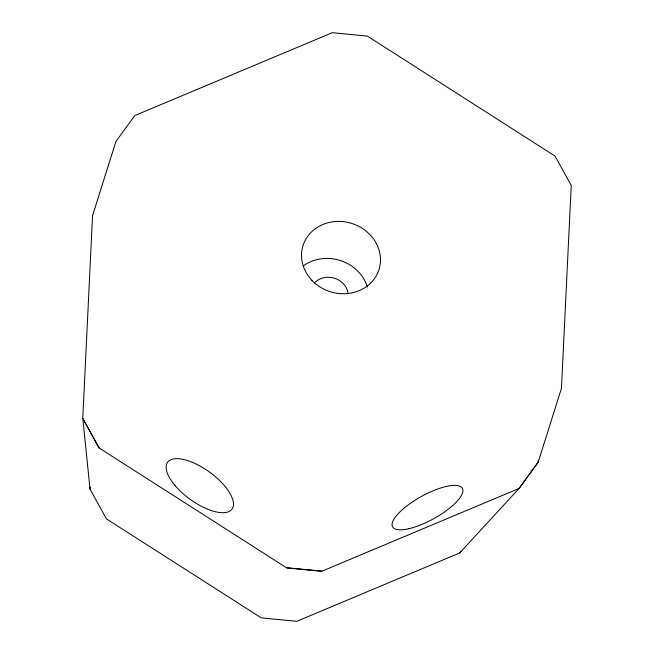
<?xml version="1.0" encoding="UTF-8"?>
<svg xmlns="http://www.w3.org/2000/svg" width="654" height="654" viewBox="0 0 654 654"><rect width="100%" height="100%" fill="white"/><g stroke="black" fill="none" stroke-linecap="round" stroke-linejoin="round"><path stroke-width="0.98" d="M538.128 462.116L519.006 488.473L459.737 552.932L296.802 621.3L261.281 617.875L106.43 518.884L90.023 489.102L90.121 487.058M538.119 462.37L561.443 388.378L571.244 185.474L555.05 156.093L367.327 36.076L332.273 32.7L134.749 115.586L115.881 141.591L92.557 215.583L82.756 418.486L98.95 447.867L286.673 567.876L321.727 571.261L519.251 488.375L538.119 462.37L538.217 460.326M459.737 552.932L460.931 551.281M286.444 567.729L321.972 571.155M99.179 448.015L82.772 418.233L90.023 489.102M314.517 282.961A19.105 17.176 17.5 0 1 334.554 278.228A19.105 17.176 17.5 0 1 348.149 293.679M303.44 265.876A39.82 35.79 17.5 0 1 367.376 287.09M311.884 280.329A39.82 35.79 17.5 0 0 378.641 270.568A39.82 35.79 17.5 0 0 332.469 221.853A39.82 35.79 17.5 0 0 311.884 280.329M175.1 485.595A39.82 16.718 36 0 0 232.007 509.106A39.82 16.718 36 0 0 192.325 462.313A39.82 16.718 36 0 0 175.1 485.595M408.873 528.71A39.82 12.704 -28.9 0 0 462.885 491.056A39.82 12.704 -28.9 0 0 410.712 503.089A39.82 12.704 -28.9 0 0 408.873 528.71"/></g></svg>
